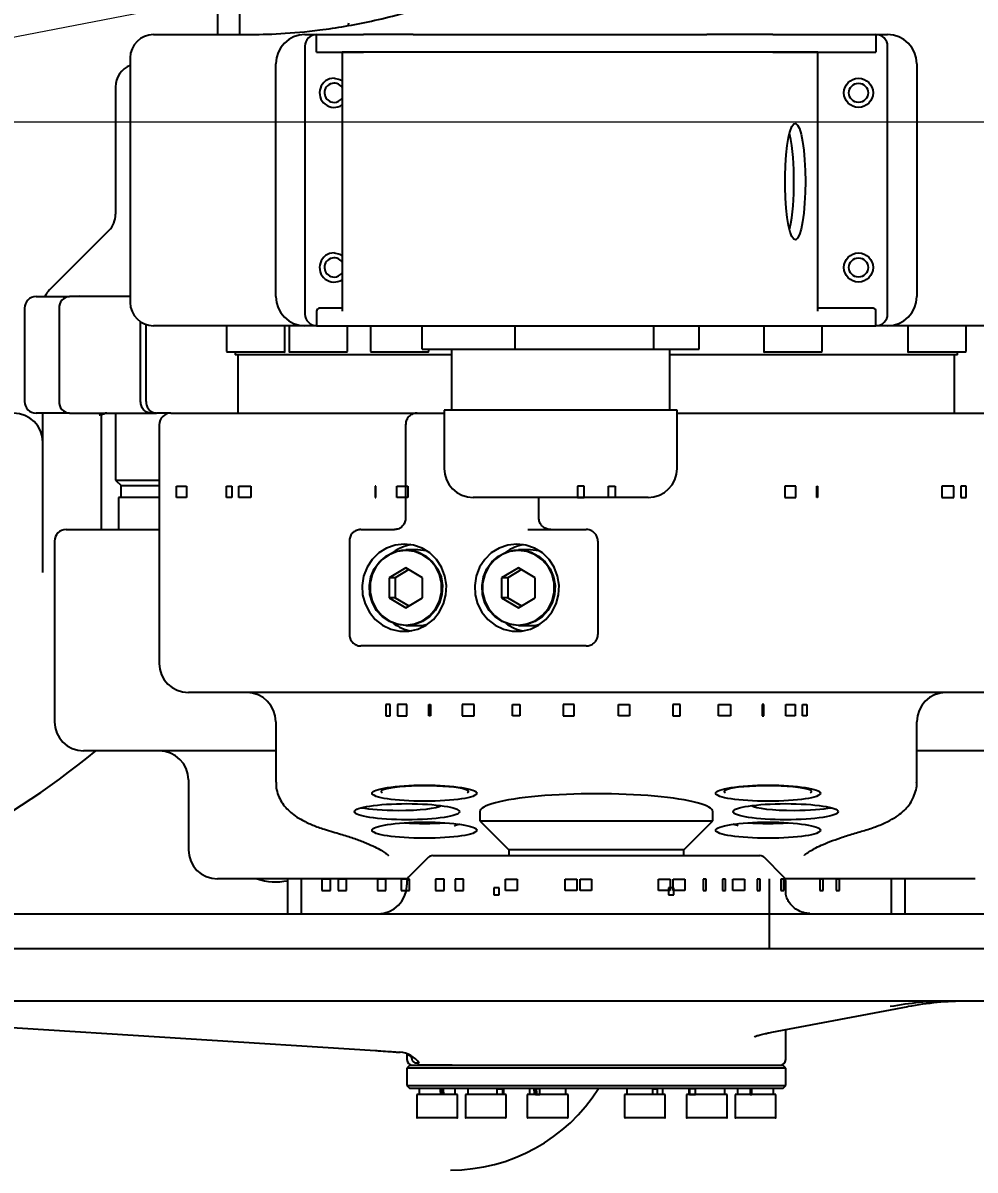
# Model space of a CAD drawing. Header units: millimetres. Extents: x 0 to 420, y 0 to 297.
# Drawn here: x 97.93 to 114.28, y 50.56 to 70.26 of the extents above; entities that cross this region are included whole.
import ezdxf

# ---------------------------------------------------------------- set-up
doc = ezdxf.new("R2010")
doc.units = ezdxf.units.MM
doc.linetypes.add('PHANTOM', pattern=[12.7, 6.35, -1.27, 1.27, -1.27, 1.27, -1.27])
doc.layers.get('0').update_dxf_attribs({"lineweight": 18})
doc.layers.add('双点划线层', color=7, linetype='PHANTOM', lineweight=18)
doc.layers.add('标注层', color=7, linetype='Continuous', lineweight=15)
doc.styles.add('SLDTEXTSTYLE6', font='', dxfattribs={"width": 0.7})
doc.styles.get('SLDTEXTSTYLE6').set_extended_font_data('宋体')
doc.dimstyles.new('SLDDIMSTYLE0', dxfattribs={"dimtxt": 3, "dimasz": 3, "dimexe": 0, "dimexo": 0.0625, "dimgap": 0.75, "dimtad": 1, "dimdec": 4, "dimlfac": 10, "dimzin": 12, "dimdsep": 46, "dimtxsty": 'SLDTEXTSTYLE6', "dimcen": 0.09, "dimdle": 6, "dimazin": 3, "dimtfac": 1, "dimtdec": 3, "dimtofl": 0, "dimtmove": 0, "dimatfit": 3, "dimfxl": 1, "dimfrac": 2, "dimtolj": 1, "dimarcsym": 0})
doc.dimstyles.new('SLDDIMSTYLE8', dxfattribs={"dimtxt": 3, "dimasz": 3, "dimexe": 0, "dimexo": 0.0625, "dimgap": 0.75, "dimtad": 1, "dimdec": 1, "dimlfac": 10, "dimrnd": 1e-09, "dimzin": 12, "dimdsep": 46, "dimtxsty": 'SLDTEXTSTYLE6', "dimcen": 0, "dimdle": 6, "dimadec": 0, "dimazin": 3, "dimtfac": 1, "dimtdec": 3, "dimtofl": 0, "dimtmove": 0, "dimatfit": 3, "dimfxl": 1, "dimfrac": 2, "dimtolj": 1, "dimarcsym": 0})

# ---------------------------------------------------------------- blocks, each defined once
blk = doc.blocks.new('*X27')
at = {"layer": '标注层', "transparency": 16777216}
blk.add_hatch(color=256, dxfattribs=at).paths.add_polyline_path([(233.011, 96.215), (229.978, 96.097), (230.154, 95.191)], flags=0)
blk.add_line((233.011, 96.215), (90.275, 68.561), dxfattribs=at)
at = {"layer": '标注层', "transparency": 16777216, "insert": (154.888, 85.018), "char_height": 3, "width": 21.26774, "attachment_point": 1, "rotation": 10.9646, "style": 'SLDTEXTSTYLE6'}
blk.add_mtext('R1453.9', dxfattribs=at)
blk = doc.blocks.new('*X28')
at = {"layer": '标注层', "transparency": 16777216}
for points in [[(64.149, 90.483), (66.517, 92.383), (65.836, 93.007)], [(124.38, 68.561), (124.71, 71.578), (123.788, 71.538)]]:
    blk.add_hatch(color=256, dxfattribs=at).paths.add_polyline_path(points, flags=0)
blk.add_arc((90.275, 68.561), 34.105, 0, 140, dxfattribs=at)
at = {"layer": '标注层', "transparency": 16777216, "insert": (99.161, 105.736), "char_height": 3, "width": 12.0331, "attachment_point": 1, "rotation": 340, "style": 'SLDTEXTSTYLE6'}
blk.add_mtext('140%%D', dxfattribs=at)
blk = doc.blocks.new('*X29')
at = {"layer": '标注层', "transparency": 16777216}
for points in [[(124.38, 68.561), (123.788, 65.584), (124.71, 65.544)], [(64.149, 46.639), (65.836, 44.115), (66.517, 44.739)]]:
    blk.add_hatch(color=256, dxfattribs=at).paths.add_polyline_path(points, flags=0)
blk.add_arc((90.275, 68.561), 34.105, 220, 360, dxfattribs=at)
at = {"layer": '标注层', "transparency": 16777216, "insert": (96.516, 38.654), "char_height": 3, "width": 12.0331, "attachment_point": 1, "rotation": 20, "style": 'SLDTEXTSTYLE6'}
blk.add_mtext('140%%D', dxfattribs=at)
blk = doc.blocks.new('*X30')
at = {"layer": '标注层', "transparency": 16777216}
blk.add_hatch(color=0, dxfattribs=at).paths.add_polyline_path([(127.834, 97.02), (128.429, 96.217), (125.721, 94.832)], flags=0)
at = {"layer": '标注层', "color": 0, "lineweight": -2, "transparency": 16777216}
blk.add_line((145.51, 109.499), (128.132, 96.619), dxfattribs=at)
at = {"layer": '标注层', "color": 0, "transparency": 16777216, "insert": (139.631, 107.942), "char_height": 3, "width": 17.5776, "attachment_point": 5, "rotation": 36.5442, "style": 'SLDTEXTSTYLE6'}
blk.add_mtext('R441.2', dxfattribs=at)

msp = doc.modelspace()

# ---------------------------------------------------------------- linework, layer by layer
at = {"color": 161, "linetype": 'Continuous', "lineweight": 25, "true_color": 0x67adff}
for p, q in [((101.27515778, 76.11092328), (101.27515778, 70.06092359)), ((101.64863378, 76.11092328), (101.64863378, 70.06092359)), ((100.17515779, 70.06092359), (101.77515805, 70.06092359)), ((102.77515784, 70.06092359), (102.97515825, 70.06092359)), ((102.97515825, 69.76092364), (102.97515825, 70.06092359)), ((102.97515825, 70.06092359), (103.78119335, 70.06092359)), ((104.63158921, 70.06092359), (103.78119335, 70.06092359)), ((104.63158921, 70.06092359), (109.67377261, 70.06092359)), ((110.80437735, 70.06092359), (109.67377261, 70.06092359)), ((110.80437735, 70.06092359), (112.57515833, 70.06092359)), ((112.57515833, 70.06092359), (112.57515833, 69.76092364)), ((112.57515833, 70.06092359), (112.77515725, 70.06092359)), ((102.77515784, 69.86092365), (102.77515784, 65.26092365)), ((102.97515825, 69.76092364), (103.78119335, 69.76092364)), ((103.41238216, 69.76092364), (103.41238216, 65.31092375)), ((103.78119335, 69.76092364), (103.41238216, 69.76092364)), ((104.63158921, 69.76092364), (103.78119335, 69.76092364)), ((109.67377261, 69.76092364), (104.63158921, 69.76092364)), ((110.80437735, 69.76092364), (109.67377261, 69.76092364)), ((111.57515779, 69.76092364), (110.80437735, 69.76092364)), ((110.80437735, 69.76092364), (112.57515833, 69.76092364)), ((111.57515779, 65.31092375), (111.57515779, 69.76092364)), ((112.77515725, 65.26092365), (112.77515725, 69.86092365)), ((99.77515772, 69.66092362), (99.77515772, 65.46092368)), ((102.27515757, 65.56092369), (102.27515757, 69.5609236)), ((113.27515826, 69.5609236), (113.27515826, 65.56092369)), ((99.52515796, 69.16092363), (99.52515796, 66.97660907)), ((98.39231506, 65.67808091), (99.40800056, 66.69376641)), ((98.16084788, 65.56092369), (98.73226866, 65.56092369)), ((99.77515772, 65.56092369), (98.73226866, 65.56092369)), ((97.96084822, 65.36092348), (97.96084822, 63.76092359)), ((98.55567947, 65.36092348), (98.55567947, 63.76092359)), ((102.97515825, 65.31092375), (102.97515825, 65.06092361)), ((103.41238216, 65.36092348), (103.02534834, 65.36092348)), ((112.52438709, 65.36092348), (111.57515779, 65.36092348)), ((112.57515833, 65.06092361), (112.57515833, 65.31092375)), ((99.95302841, 63.76092359), (99.95302841, 65.12826978)), ((100.04692287, 63.76092359), (100.04692287, 65.08203595)), ((102.77515784, 65.06092361), (100.17515779, 65.06092361)), ((101.42948613, 65.06092361), (101.42948613, 64.61892351)), ((102.42948667, 64.61892351), (102.42948667, 65.06092361)), ((102.5021872, 65.06092361), (102.5021872, 64.61892351)), ((102.97515825, 65.06092361), (102.77515784, 65.06092361)), ((102.97515825, 65.06092361), (103.78119335, 65.06092361)), ((103.50218699, 64.61892351), (103.50218699, 65.06092361)), ((103.78119335, 65.06092361), (104.63158921, 65.06092361)), ((103.90015826, 65.06092361), (103.90015826, 64.61892351)), ((104.63158921, 65.06092361), (109.67377261, 65.06092361)), ((104.78461966, 64.66092355), (104.78461966, 65.06092361)), ((106.38252333, 64.66092355), (106.38252333, 65.06092361)), ((108.76104072, 64.66092355), (108.76104072, 65.06092361)), ((109.54165444, 64.66092355), (109.54165444, 65.06092361)), ((109.67377261, 65.06092361), (110.80437735, 65.06092361)), ((110.65015778, 65.06092361), (110.65015778, 64.61892351)), ((110.80437735, 65.06092361), (112.57515833, 65.06092361)), ((111.65015832, 64.61892351), (111.65015832, 65.06092361)), ((112.77515725, 65.06092361), (112.57515833, 65.06092361)), ((114.16202173, 65.06092361), (112.77515725, 65.06092361)), ((113.12082991, 65.06092361), (113.12082991, 64.61892351)), ((114.12082896, 64.61892351), (114.12082896, 65.06092361)), ((116.08969406, 65.06092361), (114.16202173, 65.06092361)), ((104.78461966, 64.66092355), (106.38252333, 64.66092355)), ((104.90015731, 64.61892351), (104.90015731, 64.66092355)), ((105.28813586, 64.66092355), (105.28813586, 63.61092365)), ((106.38252333, 64.66092355), (108.76104072, 64.66092355)), ((108.76104072, 64.66092355), (109.54165444, 64.66092355)), ((109.03813675, 63.61092365), (109.03813675, 64.66092355)), ((102.4194865, 64.60892371), (101.4394863, 64.60892371)), ((101.57515765, 64.60892371), (101.57515765, 64.56092372)), ((105.28813586, 64.56092372), (101.57515765, 64.56092372)), ((101.62515775, 64.56092372), (101.62515775, 63.56092355)), ((103.49218682, 64.60892371), (102.51218737, 64.60892371)), ((104.89015714, 64.60892371), (103.91015843, 64.60892371)), ((113.97515819, 64.56092372), (109.03813675, 64.56092372)), ((111.15015731, 64.60892371), (110.66015795, 64.60892371)), ((111.64015815, 64.60892371), (111.15015731, 64.60892371)), ((113.62082944, 64.60892371), (113.13082859, 64.60892371)), ((114.11082879, 64.60892371), (113.62082944, 64.60892371)), ((113.92515734, 63.56092355), (113.92515734, 64.56092372)), ((113.97515819, 64.56092372), (113.97515819, 64.60892371)), ((98.73226866, 63.56092355), (98.16084788, 63.56092355)), ((98.27515766, 60.8254224), (98.27515766, 63.56092355)), ((98.73226866, 63.56092355), (100.13120085, 63.56092355)), ((99.2751582, 63.55514376), (99.2751582, 61.5609236)), ((99.52515796, 63.56092355), (99.52515796, 62.41092346)), ((100.13120085, 63.56092355), (100.22509531, 63.56092355)), ((100.47515765, 63.56092355), (100.22509531, 63.56092355)), ((100.47515765, 63.56092355), (104.6915187, 63.56092355)), ((100.47515765, 63.56092355), (104.69892755, 63.56092355)), ((104.69892755, 63.56092355), (105.16313598, 63.56092355)), ((105.16313598, 63.61092365), (105.16313598, 62.61092349)), ((109.16313663, 63.61092365), (105.16313598, 63.61092365)), ((109.16313663, 62.61092349), (109.16313663, 63.61092365)), ((109.16313663, 63.56092355), (115.07515744, 63.56092355)), ((100.27515799, 63.36092352), (100.27515799, 59.26092341)), ((100.27515799, 63.36092352), (100.27515799, 59.26092341)), ((104.50233505, 63.36092352), (104.50233505, 61.76092326)), ((99.52515796, 62.41092346), (99.62515816, 62.31092363)), ((99.52515796, 62.41092346), (100.27515799, 62.41092346)), ((99.61484954, 62.31092363), (99.61484954, 62.1114239)), ((99.62598443, 62.31092363), (99.61484954, 62.31092363)), ((100.27515799, 62.31092363), (99.62598443, 62.31092363)), ((100.56917753, 62.11142363), (100.56917753, 62.30692363)), ((100.56917753, 62.30692363), (100.73994282, 62.30692363)), ((100.73994282, 62.30692363), (100.73994282, 62.11142363)), ((101.43016184, 62.11142363), (101.43016184, 62.30692363)), ((101.43016184, 62.30692363), (101.52043986, 62.30692363)), ((101.52043986, 62.30692363), (101.52043986, 62.11142363)), ((101.63902983, 62.11142363), (101.63902983, 62.30692363)), ((101.63902983, 62.30692363), (101.84452597, 62.30692363)), ((101.84452597, 62.30692363), (101.84452597, 62.11142363)), ((103.9912827, 62.30692363), (103.97688353, 62.30692363)), ((103.97688353, 62.30692363), (103.97688353, 62.11142363)), ((103.9912827, 62.11142363), (103.9912827, 62.30692363)), ((104.35305267, 62.11142363), (104.35305267, 62.30692363)), ((104.35305267, 62.30692363), (104.53821714, 62.30692363)), ((104.53821714, 62.30692363), (104.53821714, 62.11142363)), ((107.56628985, 62.30692363), (107.45107173, 62.30692363)), ((107.45107173, 62.30692363), (107.45107173, 62.11142363)), ((107.56628985, 62.11142363), (107.56628985, 62.30692363)), ((107.98402583, 62.11142363), (107.98402583, 62.30692363)), ((107.98402583, 62.30692363), (108.09924396, 62.30692363)), ((108.09924396, 62.30692363), (108.09924396, 62.11142363)), ((111.19726301, 62.30692363), (111.01209854, 62.30692363)), ((111.01209854, 62.30692363), (111.01209854, 62.11142363)), ((111.19726301, 62.11142363), (111.19726301, 62.30692363)), ((111.55903298, 62.11142363), (111.55903298, 62.30692363)), ((111.55903298, 62.30692363), (111.57343216, 62.30692363)), ((111.57343216, 62.30692363), (111.57343216, 62.11142363)), ((113.91128585, 62.30692363), (113.70578971, 62.30692363)), ((113.70578971, 62.30692363), (113.70578971, 62.11142363)), ((113.91128585, 62.11142363), (113.91128585, 62.30692363)), ((114.12015385, 62.30692363), (114.02987583, 62.30692363)), ((114.02987583, 62.30692363), (114.02987583, 62.11142363)), ((114.12015385, 62.11142363), (114.12015385, 62.30692363)), ((99.57515806, 62.1114239), (99.57515806, 61.5609236)), ((100.27515799, 62.1114239), (99.57515806, 62.1114239)), ((100.73994282, 62.11142363), (100.56917753, 62.11142363)), ((101.52043986, 62.11142363), (101.43016184, 62.11142363)), ((101.84452597, 62.11142363), (101.63902983, 62.11142363)), ((103.97688353, 62.11142363), (103.9912827, 62.11142363)), ((104.53821714, 62.11142363), (104.35305267, 62.11142363)), ((108.66313711, 62.11092397), (105.66313699, 62.11092397)), ((106.79130689, 61.76092326), (106.79130689, 62.11092397)), ((107.45107173, 62.11142363), (107.56628985, 62.11142363)), ((108.09924396, 62.11142363), (107.98402583, 62.11142363)), ((111.01209854, 62.11142363), (111.19726301, 62.11142363)), ((111.57343216, 62.11142363), (111.55903298, 62.11142363)), ((113.70578971, 62.11142363), (113.91128585, 62.11142363)), ((114.02987583, 62.11142363), (114.12015385, 62.11142363)), ((106.78790048, 61.76092326), (106.79130689, 61.76092326)), ((98.67515773, 61.5609236), (99.57474232, 61.5609236)), ((99.57474232, 61.5609236), (100.27515799, 61.5609236)), ((103.7330015, 61.5609236), (104.31255684, 61.5609236)), ((106.59793005, 61.56383603), (106.63077966, 61.5609236)), ((106.63077966, 61.5609236), (107.21033499, 61.5609236)), ((107.21033499, 61.5609236), (107.60276452, 61.5609236)), ((98.47515807, 61.36092394), (98.47515807, 58.26092362)), ((103.53640899, 61.36092394), (103.53640899, 59.76092367)), ((107.80585394, 61.36092394), (107.80244604, 61.36092394)), ((107.80585394, 59.76092367), (107.80585394, 61.36092394)), ((98.47515807, 61.16092353), (98.47515807, 58.26092362)), ((104.71279756, 61.21092363), (104.50833127, 61.21092363)), ((106.64464966, 61.21092363), (106.44018188, 61.21092363)), ((104.50574294, 60.90392395), (104.2188181, 60.73242351)), ((104.79266778, 60.73242351), (104.50574294, 60.90392395)), ((106.43759355, 60.90392395), (106.15066871, 60.73242351)), ((106.72451988, 60.73242351), (106.43759355, 60.90392395)), ((104.2188181, 60.73242351), (104.2188181, 60.38942336)), ((104.32234541, 60.73242351), (104.2188181, 60.73242351)), ((104.55750659, 60.87298318), (104.32234541, 60.73242351)), ((104.32234541, 60.73242351), (104.32234541, 60.38942336)), ((104.79266778, 60.38942336), (104.79266778, 60.73242351)), ((106.15066871, 60.73242351), (106.15066871, 60.38942336)), ((106.25419602, 60.73242351), (106.15066871, 60.73242351)), ((106.4893587, 60.87298318), (106.25419602, 60.73242351)), ((106.25419602, 60.73242351), (106.25419602, 60.38942336)), ((106.72451988, 60.38942336), (106.72451988, 60.73242351)), ((104.2188181, 60.38942336), (104.50574294, 60.21792366)), ((104.32234541, 60.38942336), (104.2188181, 60.38942336)), ((104.32234541, 60.38942336), (104.55750659, 60.24886369)), ((104.50574294, 60.21792366), (104.79266778, 60.38942336)), ((106.15066871, 60.38942336), (106.43759355, 60.21792366)), ((106.25419602, 60.38942336), (106.15066871, 60.38942336)), ((106.25419602, 60.38942336), (106.4893587, 60.24886369)), ((106.43759355, 60.21792366), (106.72451988, 60.38942336)), ((104.50833127, 59.91092398), (104.71279756, 59.91092398)), ((106.44018188, 59.91092398), (106.64464966, 59.91092398)), ((107.80585394, 59.76092367), (107.80244604, 59.76092367)), ((107.21033499, 59.56092327), (103.7330015, 59.56092327)), ((107.60276452, 59.56092327), (107.21033499, 59.56092327)), ((114.77515832, 58.76092388), (100.77515751, 58.76092388)), ((104.23927342, 58.55692363), (104.16051595, 58.55692363)), ((104.16051595, 58.55692363), (104.16051595, 58.36142363)), ((104.23927342, 58.36142363), (104.23927342, 58.55692363)), ((104.523578, 58.55692363), (104.36019685, 58.55692363)), ((104.36019685, 58.55692363), (104.36019685, 58.36142363)), ((104.523578, 58.36142363), (104.523578, 58.55692363)), ((104.90240621, 58.36142363), (104.90240621, 58.55692363)), ((104.90240621, 58.55692363), (104.92937542, 58.55692363)), ((104.92937542, 58.55692363), (104.92937542, 58.36142363)), ((105.67914078, 58.55692363), (105.4749138, 58.55692363)), ((105.4749138, 58.55692363), (105.4749138, 58.36142363)), ((105.67914078, 58.36142363), (105.67914078, 58.55692363)), ((106.33529048, 58.36142363), (106.33529048, 58.55692363)), ((106.33529048, 58.55692363), (106.46076, 58.55692363)), ((106.46076, 58.55692363), (106.46076, 58.36142363)), ((107.39632964, 58.55692363), (107.20597927, 58.55692363)), ((107.20597927, 58.55692363), (107.20597927, 58.36142363)), ((107.39632964, 58.36142363), (107.39632964, 58.55692363)), ((108.15398605, 58.36142363), (108.15398605, 58.55692363)), ((108.15398605, 58.55692363), (108.34433641, 58.55692363)), ((108.34433641, 58.55692363), (108.34433641, 58.36142363)), ((109.21502521, 58.55692363), (109.08955569, 58.55692363)), ((109.08955569, 58.55692363), (109.08955569, 58.36142363)), ((109.21502521, 58.36142363), (109.21502521, 58.55692363)), ((109.8711749, 58.36142363), (109.8711749, 58.55692363)), ((109.8711749, 58.55692363), (110.07540189, 58.55692363)), ((110.07540189, 58.55692363), (110.07540189, 58.36142363)), ((110.64790948, 58.55692363), (110.62094026, 58.55692363)), ((110.62094026, 58.55692363), (110.62094026, 58.36142363)), ((110.64790948, 58.36142363), (110.64790948, 58.55692363)), ((111.02673768, 58.36142363), (111.02673768, 58.55692363)), ((111.02673768, 58.55692363), (111.19011883, 58.55692363)), ((111.19011883, 58.55692363), (111.19011883, 58.36142363)), ((111.31104227, 58.36142363), (111.31104227, 58.55692363)), ((111.31104227, 58.55692363), (111.38979973, 58.55692363)), ((111.38979973, 58.55692363), (111.38979973, 58.36142363)), ((104.16051595, 58.36142363), (104.23927342, 58.36142363)), ((104.36019685, 58.36142363), (104.523578, 58.36142363)), ((104.92937542, 58.36142363), (104.90240621, 58.36142363)), ((105.4749138, 58.36142363), (105.67914078, 58.36142363)), ((106.46076, 58.36142363), (106.33529048, 58.36142363)), ((107.20597927, 58.36142363), (107.39632964, 58.36142363)), ((108.34433641, 58.36142363), (108.15398605, 58.36142363)), ((109.08955569, 58.36142363), (109.21502521, 58.36142363)), ((110.07540189, 58.36142363), (109.8711749, 58.36142363)), ((110.62094026, 58.36142363), (110.64790948, 58.36142363)), ((111.19011883, 58.36142363), (111.02673768, 58.36142363)), ((111.38979973, 58.36142363), (111.31104227, 58.36142363)), ((102.27515757, 58.26092362), (102.27515757, 57.22065269)), ((102.27515757, 58.26092362), (102.27515757, 57.34114944)), ((113.27515826, 57.22065269), (113.27515826, 58.26092362)), ((113.27515826, 57.34114944), (113.27515826, 58.26092362)), ((99.84508589, 57.76092335), (98.97515759, 57.76092335)), ((100.87447375, 57.76092335), (99.84508589, 57.76092335)), ((102.27515757, 57.76092335), (100.87447375, 57.76092335)), ((114.67584208, 57.76092335), (113.27515826, 57.76092335)), ((100.77515751, 57.26092382), (100.77515751, 56.06092363)), ((100.77515751, 57.26092382), (100.77515751, 56.06092363)), ((105.77515796, 56.71476944), (105.77515796, 56.5609239)), ((105.77515796, 56.5609239), (106.27515748, 56.06092363)), ((105.77515796, 56.5609239), (105.81541792, 56.5609239)), ((105.81541792, 56.5609239), (109.77515713, 56.5609239)), ((109.2751576, 56.06092363), (109.77515713, 56.5609239)), ((109.77515713, 56.5609239), (109.77515713, 56.71476944)), ((104.96657923, 55.96092342), (110.58373586, 55.96092342)), ((106.27515748, 56.06092363), (106.27515748, 55.96092342)), ((106.3053532, 56.06092363), (106.27515748, 56.06092363)), ((109.2751576, 56.06092363), (106.3053532, 56.06092363)), ((109.2751576, 55.96092342), (109.2751576, 56.06092363)), ((104.89586875, 55.9316337), (104.55444739, 55.59021234)), ((110.99586919, 55.59021234), (110.65444783, 55.9316337)), ((101.8711327, 55.5609241), (101.27515778, 55.5609241)), ((102.82526747, 55.5609241), (101.8711327, 55.5609241)), ((102.47515798, 55.5609241), (102.47515798, 54.96092289)), ((102.71131307, 55.5609241), (102.71131307, 54.96092289)), ((104.53414008, 55.5609241), (102.82526747, 55.5609241)), ((103.21042082, 55.55692363), (103.06475683, 55.55692363)), ((103.06475683, 55.55692363), (103.06475683, 55.36142363)), ((103.21042082, 55.36142363), (103.21042082, 55.55692363)), ((103.49013199, 55.55692363), (103.34446799, 55.55692363)), ((103.34446799, 55.55692363), (103.34446799, 55.36142363)), ((103.49013199, 55.36142363), (103.49013199, 55.55692363)), ((104.16280019, 55.55692363), (104.01713619, 55.55692363)), ((104.01713619, 55.55692363), (104.01713619, 55.36142363)), ((104.16280019, 55.36142363), (104.16280019, 55.55692363)), ((104.57008502, 55.55692363), (104.42442102, 55.55692363)), ((104.42442102, 55.55692363), (104.42442102, 55.36142363)), ((104.57008502, 55.36142363), (104.57008502, 55.55692363)), ((105.16257997, 55.55692363), (105.01691598, 55.55692363)), ((105.01691598, 55.55692363), (105.01691598, 55.36142363)), ((105.16257997, 55.36142363), (105.16257997, 55.55692363)), ((105.497136, 55.55692363), (105.35147201, 55.55692363)), ((105.35147201, 55.55692363), (105.35147201, 55.36142363)), ((105.497136, 55.36142363), (105.497136, 55.55692363)), ((106.21628867, 55.36142363), (106.21628867, 55.55692363)), ((106.21628867, 55.55692363), (106.41526939, 55.55692363)), ((106.41526939, 55.55692363), (106.41526939, 55.36142363)), ((107.24139684, 55.36142363), (107.24139684, 55.55692363)), ((107.24139684, 55.55692363), (107.44037756, 55.55692363)), ((107.44037756, 55.55692363), (107.44037756, 55.36142363)), ((107.49577962, 55.36142363), (107.49577962, 55.55692363)), ((107.49577962, 55.55692363), (107.69476034, 55.55692363)), ((107.69476034, 55.55692363), (107.69476034, 55.36142363)), ((108.84111602, 55.36142363), (108.84111602, 55.55692363)), ((108.84111602, 55.55692363), (109.04009674, 55.55692363)), ((109.04009674, 55.55692363), (109.04009674, 55.36142363)), ((109.0954988, 55.36142363), (109.0954988, 55.55692363)), ((109.0954988, 55.55692363), (109.29447952, 55.55692363)), ((109.29447952, 55.55692363), (109.29447952, 55.36142363)), ((109.6598897, 55.55692363), (109.60657298, 55.55692363)), ((109.60657298, 55.55692363), (109.60657298, 55.36142363)), ((109.6598897, 55.36142363), (109.6598897, 55.55692363)), ((109.99444574, 55.55692363), (109.94112901, 55.55692363)), ((109.94112901, 55.55692363), (109.94112901, 55.36142363)), ((109.99444574, 55.36142363), (109.99444574, 55.55692363)), ((110.12060697, 55.36142363), (110.12060697, 55.55692363)), ((110.12060697, 55.55692363), (110.31958769, 55.55692363)), ((110.31958769, 55.55692363), (110.31958769, 55.36142363)), ((110.58694069, 55.55692363), (110.53362396, 55.55692363)), ((110.53362396, 55.55692363), (110.53362396, 55.36142363)), ((110.58694069, 55.36142363), (110.58694069, 55.55692363)), ((110.73900298, 55.5609241), (110.73900298, 54.36092316)), ((110.99422552, 55.55692363), (110.9409088, 55.55692363)), ((110.9409088, 55.55692363), (110.9409088, 55.36142363)), ((110.99422552, 55.36142363), (110.99422552, 55.55692363)), ((112.72504762, 55.5609241), (111.0161765, 55.5609241)), ((111.66689372, 55.55692363), (111.613577, 55.55692363)), ((111.613577, 55.55692363), (111.613577, 55.36142363)), ((111.66689372, 55.36142363), (111.66689372, 55.55692363)), ((111.94660488, 55.55692363), (111.89328816, 55.55692363)), ((111.89328816, 55.55692363), (111.89328816, 55.36142363)), ((111.94660488, 55.36142363), (111.94660488, 55.55692363)), ((113.67918238, 55.5609241), (112.72504762, 55.5609241)), ((112.83900276, 54.96092289), (112.83900276, 55.5609241)), ((113.07515785, 54.96092289), (113.07515785, 55.5609241)), ((114.27515731, 55.5609241), (113.67918238, 55.5609241)), ((103.06475683, 55.36142363), (103.21042082, 55.36142363)), ((103.34446799, 55.36142363), (103.49013199, 55.36142363)), ((104.01713619, 55.36142363), (104.16280019, 55.36142363)), ((104.42442102, 55.36142363), (104.57008502, 55.36142363)), ((104.52515766, 55.51950186), (104.52515766, 55.4609239)), ((105.01691598, 55.36142363), (105.16257997, 55.36142363)), ((105.35147201, 55.36142363), (105.497136, 55.36142363)), ((106.1053229, 55.40692363), (106.01622745, 55.40692363)), ((106.01622745, 55.40692363), (106.01622745, 55.28742363)), ((106.1053229, 55.40692363), (106.01622745, 55.40692363)), ((106.01622745, 55.40692363), (106.01622745, 55.28742363)), ((106.1053229, 55.28742363), (106.1053229, 55.40692363)), ((106.1053229, 55.28742363), (106.1053229, 55.40692363)), ((106.41526939, 55.36142363), (106.21628867, 55.36142363)), ((107.44037756, 55.36142363), (107.24139684, 55.36142363)), ((107.69476034, 55.36142363), (107.49577962, 55.36142363)), ((109.04009674, 55.36142363), (108.84111602, 55.36142363)), ((109.1053229, 55.40692363), (109.01622745, 55.40692363)), ((109.01622745, 55.40692363), (109.01622745, 55.28742363)), ((109.1053229, 55.40692363), (109.01622745, 55.40692363)), ((109.01622745, 55.40692363), (109.01622745, 55.28742363)), ((109.29447952, 55.36142363), (109.0954988, 55.36142363)), ((109.1053229, 55.28742363), (109.1053229, 55.40692363)), ((109.1053229, 55.28742363), (109.1053229, 55.40692363)), ((109.60657298, 55.36142363), (109.6598897, 55.36142363)), ((109.94112901, 55.36142363), (109.99444574, 55.36142363)), ((110.31958769, 55.36142363), (110.12060697, 55.36142363)), ((110.53362396, 55.36142363), (110.58694069, 55.36142363)), ((110.9409088, 55.36142363), (110.99422552, 55.36142363)), ((111.02515743, 55.33253252), (111.02515743, 55.51950186)), ((111.613577, 55.36142363), (111.66689372, 55.36142363)), ((111.89328816, 55.36142363), (111.94660488, 55.36142363)), ((106.01622745, 55.28742363), (106.1053229, 55.28742363)), ((106.01622745, 55.28742363), (106.1053229, 55.28742363)), ((109.01622745, 55.28742363), (109.1053229, 55.28742363)), ((109.01622745, 55.28742363), (109.1053229, 55.28742363)), ((90.32047553, 54.96092289), (115.88478819, 54.96092289)), ((117.59337321, 54.36092316), (90.76205291, 54.36092316)), ((117.52995387, 53.46092432), (91.16841922, 53.46092432)), ((110.78784004, 52.92801409), (113.12749073, 53.36733609)), ((113.12329308, 53.36694717), (113.12749073, 53.36733609)), ((95.63551791, 53.14372181), (103.98599491, 52.61306464)), ((110.78364238, 52.92762517), (110.78784004, 52.92801409)), ((111.02515743, 52.46092378), (111.02515743, 52.97257601)), ((104.52515766, 52.55795567), (104.52515766, 52.46092378)), ((104.57515851, 52.36092358), (104.52515766, 52.31092422)), ((104.52515766, 52.31092422), (104.52515766, 52.01092362)), ((108.7434499, 52.31092422), (104.52515766, 52.31092422)), ((104.57515851, 52.36092358), (108.72855321, 52.36092358)), ((105.0350143, 52.36092358), (104.80921403, 52.36092358)), ((108.72855321, 52.36092358), (110.97515807, 52.36092358)), ((111.02515743, 52.31092422), (108.7434499, 52.31092422)), ((111.02515743, 52.31092422), (110.97515807, 52.36092358)), ((111.02515743, 52.01092362), (111.02515743, 52.31092422)), ((104.52515766, 52.01092362), (104.57515851, 51.96092426)), ((104.52515766, 52.01092362), (111.02515743, 52.01092362)), ((110.97515807, 51.96092426), (111.02515743, 52.01092362)), ((110.97515807, 51.96092426), (104.57515851, 51.96092426)), ((104.69329939, 51.85642391), (104.69329939, 51.46642326)), ((105.34640834, 51.85642391), (104.69329939, 51.85642391)), ((104.73311529, 51.96092426), (104.73311529, 51.85642391)), ((105.10579223, 51.85642363), (105.10579223, 51.95692363)), ((105.10579223, 51.95692363), (105.13322705, 51.95692363)), ((105.13322705, 51.85642363), (105.10579223, 51.85642363)), ((105.13322705, 51.95692363), (105.13322705, 51.85642363)), ((105.39329931, 51.85642391), (105.34640834, 51.85642391)), ((105.3534849, 51.85642391), (105.3534849, 51.96092426)), ((105.39329931, 51.46642326), (105.39329931, 51.85642391)), ((105.52752152, 51.85642391), (105.52752152, 51.46642326)), ((106.22752145, 51.85642391), (105.52752152, 51.85642391)), ((105.56733594, 51.96092426), (105.56733594, 51.85642391)), ((106.07537386, 51.85642363), (106.07537386, 51.95692363)), ((106.07537386, 51.95692363), (106.177762, 51.95692363)), ((106.177762, 51.85642363), (106.07537386, 51.85642363)), ((106.177762, 51.95692363), (106.177762, 51.85642363)), ((106.18770555, 51.85642391), (106.18770555, 51.96092426)), ((106.22752145, 51.46642326), (106.22752145, 51.85642391)), ((106.59093693, 51.85642391), (106.59093693, 51.46642326)), ((106.9409369, 51.85642391), (106.59093693, 51.85642391)), ((106.63075134, 51.96092426), (106.63075134, 51.85642391)), ((106.80557621, 51.95692363), (106.73062289, 51.95692363)), ((106.73062289, 51.95692363), (106.73062289, 51.85642363)), ((106.73062289, 51.85642363), (106.80557621, 51.85642363)), ((106.80557621, 51.85642363), (106.80557621, 51.95692363)), ((107.29093686, 51.85642391), (106.9409369, 51.85642391)), ((107.25112096, 51.85642391), (107.25112096, 51.96092426)), ((107.29093686, 51.46642326), (107.29093686, 51.85642391)), ((108.25937823, 51.85642391), (108.25937823, 51.46642326)), ((108.95937965, 51.85642391), (108.25937823, 51.85642391)), ((108.29919413, 51.96092426), (108.29919413, 51.85642391)), ((108.74473947, 51.85642363), (108.74473947, 51.95692363)), ((108.74473947, 51.95692363), (108.81969279, 51.95692363)), ((108.81969279, 51.85642363), (108.74473947, 51.85642363)), ((108.81969279, 51.95692363), (108.81969279, 51.85642363)), ((108.91956374, 51.85642391), (108.91956374, 51.96092426)), ((108.95937965, 51.46642326), (108.95937965, 51.85642391)), ((109.32279513, 51.85642391), (109.32279513, 51.46642326)), ((109.3696861, 51.85642391), (109.32279513, 51.85642391)), ((109.36260954, 51.96092426), (109.36260954, 51.85642391)), ((110.02279505, 51.85642391), (109.3696861, 51.85642391)), ((109.47494182, 51.95692363), (109.37255369, 51.95692363)), ((109.37255369, 51.95692363), (109.37255369, 51.85642363)), ((109.37255369, 51.85642363), (109.47494182, 51.85642363)), ((109.47494182, 51.85642363), (109.47494182, 51.95692363)), ((109.98297915, 51.85642391), (109.98297915, 51.96092426)), ((110.02279505, 51.46642326), (110.02279505, 51.85642391)), ((110.15701577, 51.85642391), (110.15701577, 51.46642326)), ((110.8570157, 51.85642391), (110.15701577, 51.85642391)), ((110.19683168, 51.96092426), (110.19683168, 51.85642391)), ((110.44452345, 51.95692363), (110.41708864, 51.95692363)), ((110.41708864, 51.95692363), (110.41708864, 51.85642363)), ((110.41708864, 51.85642363), (110.44452345, 51.85642363)), ((110.44452345, 51.85642363), (110.44452345, 51.95692363)), ((110.81720129, 51.85642391), (110.81720129, 51.96092426)), ((110.8570157, 51.46642326), (110.8570157, 51.85642391)), ((105.38329915, 51.4564231), (104.70329956, 51.4564231)), ((105.58307156, 51.4564231), (105.5375202, 51.4564231)), ((106.21752128, 51.4564231), (105.58307156, 51.4564231)), ((107.28093669, 51.4564231), (106.6009371, 51.4564231)), ((108.60937819, 51.4564231), (108.2693784, 51.4564231)), ((108.94937948, 51.4564231), (108.60937819, 51.4564231)), ((110.01279489, 51.4564231), (109.3327953, 51.4564231)), ((110.80146417, 51.4564231), (110.16701594, 51.4564231)), ((110.84701553, 51.4564231), (110.80146417, 51.4564231))]:
    msp.add_line(p, q, dxfattribs=at)
for points in [[(103.27515737, 69.31092361), (103.37082878, 69.29189352), (103.41238216, 69.26989587)], [(111.36341676, 67.5359236), (111.36027858, 67.34667243), (111.35097728, 67.16426116), (111.33584962, 66.99528284), (111.31544248, 66.84584468), (111.29049346, 66.72134771), (111.26190409, 66.62629171), (111.23070702, 66.56411215), (111.19803027, 66.5370563), (111.16505549, 66.54610223), (111.13297329, 66.59092288), (111.10294447, 66.66989829), (111.07605234, 66.78017414), (111.05327145, 66.91776457), (111.03542284, 67.07769706), (111.02315322, 67.25419107), (111.01690665, 67.4408676), (111.01690665, 67.63097969), (111.02315322, 67.81765617), (111.03542284, 67.99415014), (111.05327145, 68.15408262), (111.07605234, 68.2916732), (111.10294447, 68.40194903), (111.13297329, 68.48092444), (111.16505549, 68.52574507), (111.19803027, 68.53479097), (111.23070702, 68.5077352), (111.26190409, 68.44555562), (111.29049346, 68.35049958), (111.31544248, 68.22600264), (111.33584962, 68.07656446), (111.35097728, 67.90758608), (111.36027858, 67.72517487), (111.36341676, 67.5359236)], [(103.27515737, 66.31092354), (103.37082878, 66.29189345), (103.41238216, 66.2698958)], [(104.47986111, 61.31092384), (104.3241261, 61.29338889), (104.17567477, 61.24160512), (104.04144511, 61.15799322), (103.92771647, 61.04646324), (103.83980558, 60.91222986), (103.78182218, 60.76157018), (103.75647828, 60.60152798), (103.76496002, 60.43958738), (103.80686805, 60.28331964), (103.88024584, 60.14003306), (103.98166016, 60.01642718), (104.10637096, 59.91828068), (104.24854443, 59.85018387), (104.40153465, 59.81532036), (104.55818609, 59.81532036), (104.71117631, 59.85018387), (104.85335127, 59.91828068), (104.97806058, 60.01642718), (105.0794749, 60.14003306), (105.15285269, 60.28331964), (105.1947622, 60.43958738), (105.20324245, 60.60152798), (105.17789856, 60.76157018), (105.11991665, 60.91222986), (105.03200427, 61.04646324), (104.91827563, 61.15799322), (104.78404746, 61.24160512), (104.63559464, 61.29338889), (104.47986111, 61.31092384)], [(106.41171173, 61.31092384), (106.2559782, 61.29338889), (106.10752538, 61.24160512), (105.97329721, 61.15799322), (105.85956857, 61.04646324), (105.77165768, 60.91222986), (105.71367428, 60.76157018), (105.68833039, 60.60152798), (105.69681064, 60.43958738), (105.73872015, 60.28331964), (105.81209794, 60.14003306), (105.91351226, 60.01642718), (106.03822157, 59.91828068), (106.18039653, 59.85018387), (106.33338675, 59.81532036), (106.49003819, 59.81532036), (106.64302841, 59.85018387), (106.78520188, 59.91828068), (106.90991268, 60.01642718), (107.011327, 60.14003306), (107.08470479, 60.28331964), (107.12661282, 60.43958738), (107.13509456, 60.60152798), (107.10975066, 60.76157018), (107.05176726, 60.91222986), (106.96385637, 61.04646324), (106.85012773, 61.15799322), (106.71589807, 61.24160512), (106.56744674, 61.29338889), (106.41171173, 61.31092384)], [(104.50833127, 59.91092398), (104.36353818, 59.92844476), (104.2265518, 59.98006239), (104.10475567, 60.0629948), (104.00471673, 60.17277091), (103.9318277, 60.30347197), (103.89001802, 60.44805198), (103.88154075, 60.59871762), (103.90685484, 60.74734553), (103.96459535, 60.88592335), (104.05164793, 61.00698038), (104.16332022, 61.10399067), (104.29359213, 61.17172389), (104.43544224, 61.20652854), (104.5812203, 61.20652854), (104.72306893, 61.17172389), (104.85334084, 61.10399067), (104.96501312, 61.00698038), (105.0520657, 60.88592335), (105.10980621, 60.74734553), (105.13512031, 60.59871762), (105.12664453, 60.44805198), (105.08483485, 60.30347197), (105.01194582, 60.17277091), (104.91190538, 60.0629948), (104.79011074, 59.98006239), (104.65312288, 59.92844476), (104.50833127, 59.91092398)], [(104.50574294, 59.9209234), (104.65368614, 59.9395208), (104.79303137, 59.9942319), (104.91567985, 60.08187681), (105.01450435, 60.1973623), (105.08376196, 60.33397614), (105.11942789, 60.48378049), (105.11942789, 60.63806712), (105.08376196, 60.78787073), (105.01450435, 60.92448532), (104.91567985, 61.03997081), (104.79303137, 61.12761571), (104.65368614, 61.18232607), (104.50574294, 61.20092346), (104.35779974, 61.18232607), (104.21845451, 61.12761571), (104.09580455, 61.03997081), (103.99698004, 60.92448532), (103.92772243, 60.78787073), (103.89205799, 60.63806712), (103.89205799, 60.48378049), (103.92772243, 60.33397614), (103.99698004, 60.1973623), (104.09580455, 60.08187681), (104.21845451, 59.9942319), (104.35779974, 59.9395208), (104.50574294, 59.9209234)], [(104.87670884, 61.1883819), (104.85759065, 61.19340285), (104.71279756, 61.21092363)], [(106.44018188, 59.91092398), (106.29539028, 59.92844476), (106.15840242, 59.98006239), (106.03660629, 60.0629948), (105.93656734, 60.17277091), (105.86367831, 60.30347197), (105.82186863, 60.44805198), (105.81339285, 60.59871762), (105.83870694, 60.74734553), (105.89644745, 60.88592335), (105.98350004, 61.00698038), (106.09517232, 61.10399067), (106.22544423, 61.17172389), (106.36729285, 61.20652854), (106.51307091, 61.20652854), (106.65492103, 61.17172389), (106.78519294, 61.10399067), (106.89686522, 61.00698038), (106.98391781, 60.88592335), (107.04165832, 60.74734553), (107.06697241, 60.59871762), (107.05849514, 60.44805198), (107.01668546, 60.30347197), (106.94379643, 60.17277091), (106.84375748, 60.0629948), (106.72196135, 59.98006239), (106.58497498, 59.92844476), (106.44018188, 59.91092398)], [(106.43759355, 59.9209234), (106.58553675, 59.9395208), (106.72488198, 59.9942319), (106.84753195, 60.08187681), (106.94635645, 60.1973623), (107.01561407, 60.33397614), (107.05128, 60.48378049), (107.05128, 60.63806712), (107.01561407, 60.78787073), (106.94635645, 60.92448532), (106.84753195, 61.03997081), (106.72488198, 61.12761571), (106.58553675, 61.18232607), (106.43759355, 61.20092346), (106.28965035, 61.18232607), (106.15030513, 61.12761571), (106.02765665, 61.03997081), (105.92883215, 60.92448532), (105.85957453, 60.78787073), (105.8239086, 60.63806712), (105.8239086, 60.48378049), (105.85957453, 60.33397614), (105.92883215, 60.1973623), (106.02765665, 60.08187681), (106.15030513, 59.9942319), (106.28965035, 59.9395208), (106.43759355, 59.9209234)], [(106.80856094, 61.1883819), (106.78944126, 61.19340285), (106.64464966, 61.21092363)], [(104.71279756, 59.91092398), (104.78568659, 59.91531833), (104.87670884, 59.93346497)], [(106.64464966, 59.91092398), (106.71753869, 59.91531833), (106.80856094, 59.93346497)], [(104.60442737, 52.49046533), (104.60968599, 52.46759652), (104.61295978, 52.44425683)]]:
    msp.add_lwpolyline(points, dxfattribs=at)
for centre, radius in [((112.27515784, 69.06092363), 0.25), ((112.27515784, 69.06092363), 0.165), ((112.27515784, 66.06092363), 0.25), ((112.27515784, 66.06092363), 0.165)]:
    msp.add_circle(centre, radius, dxfattribs=at)
for centre, radius, start, end in [((103.32515784, 70.26092363), 0.2, 345.822872885, 360), ((100.17515784, 69.66092363), 0.4, 90, 180), ((102.77515784, 69.56092363), 0.5, 90, 179.999999999), ((102.97515784, 69.86092363), 0.2, 90, 180), ((112.57515784, 69.86092363), 0.2, 0, 90), ((112.77515784, 69.56092363), 0.5, 360, 90), ((99.92515784, 69.16092363), 0.4, 112.024312837, 180), ((103.27515784, 69.06092363), 0.25, 90, 303.291479947), ((103.27515784, 69.06092363), 0.165, 33.729903068, 270), ((103.27515784, 69.06092363), 0.165, 270, 326.270096932), ((107.64325858, 67.62962878), 3.52444203, 358.476483952, 11.952665716), ((107.64326252, 67.44221816), 3.5244381, 348.047326949, 1.523521917), ((99.12515784, 66.97660905), 0.4, 315, 360), ((103.27515784, 66.06092363), 0.25, 90, 303.291479947), ((103.27515784, 66.06092363), 0.165, 33.729903068, 270), ((103.27515784, 66.06092363), 0.165, 270, 326.270096932), ((98.67515784, 65.3952382), 0.4, 135, 155.530199479), ((98.16084825, 65.36092363), 0.2, 90, 180), ((98.74475063, 65.37194343), 0.18939203, 93.778842291, 183.335692168), ((100.17515784, 65.46092363), 0.4, 180, 270), ((102.77515784, 65.56092363), 0.5, 180, 270), ((112.77515784, 65.56092363), 0.5, 270, 360), ((102.97515784, 65.26092363), 0.2, 180, 270), ((112.57515784, 65.26092363), 0.2, 270, 0), ((101.43948637, 64.61892363), 0.01, 180, 270), ((102.41948637, 64.61892363), 0.01, 270, 0), ((102.51218707, 64.61892363), 0.01, 180, 270), ((103.49218707, 64.61892363), 0.01, 270, 0), ((103.91015784, 64.61892363), 0.01, 180, 270), ((104.89015784, 64.61892363), 0.01, 270, 0), ((110.66015784, 64.61892363), 0.01, 180, 270), ((111.64015784, 64.61892363), 0.01, 270, 360), ((113.13082932, 64.61892363), 0.01, 180, 270), ((114.11082932, 64.61892363), 0.01, 270, 360), ((98.16084825, 63.76092363), 0.2, 180, 270), ((98.7447507, 63.74990388), 0.18939209, 176.664382073, 266.221136418), ((97.77515784, 63.06092363), 0.5, 0, 90), ((100.47515784, 63.36092363), 0.2, 90, 180), ((105.66313647, 62.61092363), 0.5, 180, 270), ((108.66313647, 62.61092363), 0.5, 270, 0), ((98.67515784, 61.36092363), 0.2, 90, 180), ((104.71502025, 60.60093788), 0.71021753, 99.620420188, 126.642922169), ((106.64686679, 60.60095091), 0.71020376, 99.620153234, 126.643189124), ((104.71576245, 60.52264314), 0.71205148, 233.392403736, 260.344017325), ((106.64761456, 60.52264314), 0.71205148, 233.392403736, 260.344017325), ((100.77515784, 59.26092363), 0.5, 180, 270), ((101.77515784, 58.26092363), 0.5, 360, 90), ((113.77515784, 58.26092363), 0.5, 90, 180), ((98.97515784, 58.26092363), 0.5, 180, 270), ((90.27515784, 68.56092363), 14, 283.729132675, 309.517652797), ((100.27515784, 57.26092363), 0.5, 0, 90), ((101.27515784, 56.06092363), 0.5, 180, 270), ((104.9665792, 55.86092363), 0.1, 90, 135), ((110.58373649, 55.86092363), 0.1, 45, 90), ((102.27515784, 56.56092363), 1.05, 252.247209837, 280.980575428), ((104.62515784, 55.51950227), 0.1, 135, 180), ((110.92515784, 55.51950227), 0.1, 360, 45), ((104.02515784, 55.46092363), 0.5, 270, 360), ((113.82564303, 48.0152502), 5.44567436, 90.016964824, 100.659824065), ((114.13062063, 48.0152502), 5.44567436, 90.016964824, 100.659824065), ((104.3700388, 52.13088706), 0.45401316, 36.069456167, 85.812997578), ((104.62515784, 52.46092363), 0.1, 180, 270), ((110.92515784, 52.46092363), 0.1, 270, 0), ((105.27515784, 53.56092363), 3, 270, 327.769047365), ((104.70329971, 51.46642363), 0.01, 180, 270), ((105.38329971, 51.46642363), 0.01, 270, 360), ((105.5375208, 51.46642363), 0.01, 180, 270), ((106.2175208, 51.46642363), 0.01, 270, 360), ((106.60093676, 51.46642363), 0.01, 180, 270), ((107.28093676, 51.46642363), 0.01, 270, 0), ((108.26937893, 51.46642363), 0.01, 180, 270), ((108.94937893, 51.46642363), 0.01, 270, 0), ((109.33279489, 51.46642363), 0.01, 180, 270), ((110.01279489, 51.46642363), 0.01, 270, 0), ((110.16701597, 51.46642363), 0.01, 180, 270), ((110.84701597, 51.46642363), 0.01, 270, 0)]:
    msp.add_arc(centre, radius, start, end, dxfattribs=at)
for centre, major_axis, ratio, start_param, end_param in [((103.02534883, 65.31092363), (-0.05019099, 0), 0.9961946981, 4.7123889804, 6.2831853072), ((112.52438651, 65.31092363), (-0.05077133, 0), 0.984807753, 3.1415926536, 4.7123889804), ((104.83067147, 57.06064414), (0.75, 0), 0.1316524976, 6.0849532246, 9.6474609498), ((110.71964422, 57.06064414), (0.75, 0), 0.1316524976, 6.0605023182, 9.6230100434), ((107.77515784, 56.71476978), (2, 0), 0.1538461538, 0, 3.1415926536), ((104.37515784, 56.83683489), (0.75, 0), 0.1316524976, 3.7120501776, 4.7123889804), ((104.37515784, 56.83683489), (0.75, 0), 0.1316524976, 4.7123889804, 6.1071293056), ((111.17515784, 56.83683489), (0.75, 0), 0.1316524976, 3.3176486551, 4.7123889804), ((111.17515784, 56.83683489), (0.75, 0), 0.1316524976, 4.7123889804, 5.7127277832), ((104.83067147, 56.61302564), (0.75, 0), 0.1316524976, 4.2354170948, 4.7123889804), ((104.83067147, 56.61302564), (0.75, 0), 0.1316524976, 4.7123889804, 5.1828944381), ((106.07515784, 56.44918591), (0.75, 0), 0.1316524976, 2.6047541859, 2.9545616892), ((109.47515784, 56.44918591), (0.75, 0), 0.1316524976, 0.1870309644, 0.5368384676), ((110.71964422, 56.61302564), (0.75, 0), 0.1316524976, 4.2418835227, 4.7123889804), ((110.71964422, 56.61302564), (0.75, 0), 0.1316524976, 4.7123889804, 5.189360866), ((105.04329971, 51.6689784), (-0.29978318, 3.37479541), 0.0236024339, 4.7658635467, 4.7969079827), ((105.04329971, 52.26989927), (-0.19329327, 2.17599013), 0.0236024339, 4.5191130966, 4.5678180407), ((105.04329971, 52.26989927), (-0.29978318, 3.37479541), 0.0236024339, 4.5874653145, 4.6186103053), ((105.8775208, 51.6689784), (-0.08091899, 3.37479519), 0.0887295445, 4.7658326435, 4.7968770794), ((105.8775208, 52.26989927), (-0.08091899, 3.37479519), 0.0887295445, 4.5874344112, 4.618579402), ((106.94093676, 51.6689784), (-0.22025825, 3.37477272), 0.0647170706, 1.4799569172, 1.5110013531), ((106.94093676, 52.26989927), (-0.22025825, 3.37477272), 0.0647170706, 1.6582545945, 1.6893995853)]:
    msp.add_ellipse(centre, major_axis=major_axis, ratio=ratio, start_param=start_param, end_param=end_param, dxfattribs=at)
for centre in [(104.82621048, 57.03244288), (110.7241052, 57.03244288), (104.52515784, 56.71476978), (111.02515784, 56.71476978), (104.82621048, 56.39709668), (110.7241052, 56.39709668)]:
    msp.add_ellipse(centre, major_axis=(0.9, 0), ratio=0.1538461538, dxfattribs=at)
for points, knots in [([(101.77515805, 70.06092359), (101.96387697, 70.06372731), (102.34454278, 70.0693827), (102.92924685, 70.12225574), (103.46030541, 70.2004404), (103.91913502, 70.28983379), (104.39903277, 70.40556295), (104.73145035, 70.50913717), (104.89765689, 70.56092358)], [0, 0, 0, 0, 0.7093627386, 1.4308588429, 1.8601599184, 2.2894321947, 2.732451636, 3.1754590756, 3.1754590756, 3.1754590756, 3.1754590756]), ([(98.91909272, 65.56752808), (98.91948282, 65.56775326), (98.92075318, 65.56848655), (98.90897636, 65.56305927), (98.88883821, 65.56176212), (98.87819574, 65.56107662)], [0, 0, 0, 0, 0.007384595398, 0.024047822573, 0.042723493336, 0.042723493336, 0.042723493336, 0.042723493336]), ([(100.13120085, 63.56092355), (100.1079671, 63.56389599), (100.06150117, 63.56984068), (100.00262979, 63.61577775), (99.96115651, 63.6818994), (99.95573851, 63.73457506), (99.95302841, 63.76092359)], [0, 0, 0, 0, 0.07409094657, 0.1481768797, 0.22228562284, 0.29645457852, 0.29645457852, 0.29645457852, 0.29645457852]), ([(100.04692287, 63.76092359), (100.04940703, 63.73526277), (100.05318749, 63.69621151), (100.07572325, 63.64960805), (100.10551975, 63.60863935), (100.15551673, 63.56978341), (100.20190192, 63.5638769), (100.22509531, 63.56092355)], [0, 0, 0, 0, 0.07219763815, 0.10987212275, 0.14851068924, 0.22251941175, 0.29653314248, 0.29653314248, 0.29653314248, 0.29653314248]), ([(99.24352005, 63.53061087), (99.24384146, 63.53076349), (99.24468466, 63.53116391), (99.2636135, 63.53771907), (99.28916865, 63.54033153), (99.31283914, 63.54637176), (99.31689784, 63.54740745)], [0, 0, 0, 0, 0.012415942223, 0.032573082747, 0.068034292336, 0.075373071666, 0.075373071666, 0.075373071666, 0.075373071666]), ([(99.31689784, 63.54740745), (99.32069035, 63.54815244), (99.32681882, 63.5493563), (99.33454917, 63.55251112), (99.33749572, 63.55371363)], [0, 0, 0, 0, 0.013361433154, 0.021591309715, 0.021591309715, 0.021591309715, 0.021591309715]), ([(99.37515766, 63.56092355), (99.37501014, 63.5609234), (99.37233061, 63.56092056), (99.35946084, 63.56046823), (99.34714035, 63.55658206), (99.33727518, 63.55347036)], [0, 0, 0, 0, 0.000445039889, 0.00808375272, 0.038775278954, 0.038775278954, 0.038775278954, 0.038775278954]), ([(104.69892755, 63.56092355), (104.6801042, 63.55930071), (104.63707728, 63.55559117), (104.57577196, 63.52248981), (104.52656349, 63.46631737), (104.50466788, 63.40794921), (104.50288547, 63.37201903), (104.50233505, 63.36092352)], [0, 0, 0, 0, 0.05673627887, 0.1296892625, 0.20338406668, 0.27781642307, 0.31107093529, 0.31107093529, 0.31107093529, 0.31107093529]), ([(104.50233505, 61.76092326), (104.50177507, 61.74952449), (104.50002942, 61.71399065), (104.47906937, 61.65616207), (104.43245931, 61.6002571), (104.37328803, 61.56649533), (104.33128406, 61.56264171), (104.31255684, 61.5609236)], [0, 0, 0, 0, 0.03299859649, 0.10286785731, 0.1743179869, 0.24714639974, 0.30574024297, 0.30574024297, 0.30574024297, 0.30574024297]), ([(106.99191824, 61.5609236), (106.97616406, 61.5619677), (106.9376832, 61.56451801), (106.8802193, 61.58895229), (106.82914713, 61.63413005), (106.7945523, 61.69379106), (106.79011634, 61.73856013), (106.78790048, 61.76092326)], [0, 0, 0, 0, 0.04731723631, 0.1155762315, 0.18305171319, 0.25010743075, 0.31703502785, 0.31703502785, 0.31703502785, 0.31703502785]), ([(103.7330015, 61.5609236), (103.71417819, 61.55930058), (103.6711515, 61.55559065), (103.60984502, 61.52248988), (103.56063807, 61.46631824), (103.53874187, 61.40794897), (103.53695942, 61.37201918), (103.53640899, 61.36092394)], [0, 0, 0, 0, 0.05673624058, 0.12968876495, 0.20338476935, 0.27781680449, 0.31107052077, 0.31107052077, 0.31107052077, 0.31107052077]), ([(107.80244604, 61.36092394), (107.80034136, 61.38286925), (107.79614314, 61.42664382), (107.76343917, 61.4853341), (107.71487522, 61.53068061), (107.65832754, 61.55680218), (107.61943174, 61.5596873), (107.60276452, 61.5609236)], [0, 0, 0, 0, 0.06542258909, 0.13049924133, 0.19604127669, 0.26312329858, 0.31342208296, 0.31342208296, 0.31342208296, 0.31342208296]), ([(103.53640899, 59.76092367), (103.53790324, 59.74240778), (103.54143138, 59.69868911), (103.57404648, 59.63533984), (103.63124929, 59.58411108), (103.68914575, 59.56288688), (103.72356883, 59.56134561), (103.7330015, 59.56092327)], [0, 0, 0, 0, 0.05538462751, 0.13077101473, 0.20698944013, 0.28254749096, 0.31106701196, 0.31106701196, 0.31106701196, 0.31106701196]), ([(107.60276452, 59.56092327), (107.62575028, 59.56324513), (107.67182403, 59.56789919), (107.73289567, 59.60420058), (107.77791471, 59.65715554), (107.79970029, 59.71292233), (107.80171886, 59.74821112), (107.80244604, 59.76092367)], [0, 0, 0, 0, 0.06919397097, 0.13869569697, 0.2078077167, 0.27536782963, 0.3134105575, 0.3134105575, 0.3134105575, 0.3134105575]), ([(102.27919877, 57.22028389), (102.27821306, 57.20062454), (102.27491185, 57.13478413), (102.30262978, 57.02628972), (102.35422893, 56.90746011), (102.42502074, 56.80577363), (102.50994764, 56.71745936), (102.61287808, 56.6370009), (102.7435251, 56.55862291), (102.90747456, 56.48346069), (103.08113886, 56.42049449), (103.2043701, 56.3844399), (103.25223789, 56.3704349)], [0, 0, 0, 0, 0.0473131846, 0.1584548866, 0.2681529166, 0.3811921867, 0.5035809591, 0.6437099553, 0.8140073765, 1.0296313787, 1.2536735246, 1.3959759238, 1.3959759238, 1.3959759238, 1.3959759238]), ([(112.2980772, 56.3704349), (112.33500535, 56.38114872), (112.44892379, 56.41419942), (112.62357702, 56.47543841), (112.80139138, 56.55507102), (112.94409053, 56.64083152), (113.0540801, 56.72947908), (113.14096409, 56.82493081), (113.21049527, 56.93359928), (113.25611068, 57.05593458), (113.27771714, 57.15548647), (113.27322984, 57.21008457), (113.27236727, 57.22057968)], [0, 0, 0, 0, 0.1092544961, 0.3370355661, 0.5750799718, 0.7658837561, 0.9126926617, 1.0396585, 1.1550075543, 1.2642506478, 1.3709995424, 1.3964023769, 1.3964023769, 1.3964023769, 1.3964023769]), ([(103.25223789, 56.3704349), (103.29689553, 56.35760085), (103.42297911, 56.32136601), (103.6072263, 56.26155178), (103.79375258, 56.19233441), (103.94592614, 56.12619888), (104.06293073, 56.06592639), (104.14503786, 56.01389572), (104.19094623, 55.97823525), (104.20686776, 55.95909481), (104.20406415, 55.96338958), (104.20362935, 55.96405565)], [0, 0, 0, 0, 0.079547105, 0.2245883044, 0.3678247304, 0.5082744448, 0.6450196184, 0.7769966149, 0.9032410326, 1.023368824, 1.0454187592, 1.0454187592, 1.0454187592, 1.0454187592]), ([(111.34726093, 55.96423893), (111.34750018, 55.96462489), (111.34806473, 55.96553562), (111.37567599, 55.99162837), (111.43030282, 56.0307745), (111.5153591, 56.08110641), (111.63201819, 56.13884625), (111.78150984, 56.20206845), (111.96438635, 56.26877155), (112.14082229, 56.32535876), (112.25916255, 56.35928026), (112.2980772, 56.3704349)], [0, 0, 0, 0, 0.0826841521, 0.1951083086, 0.311501876, 0.4335782679, 0.56141807, 0.6944000639, 0.8316220291, 0.9721770639, 1.0410421509, 1.0410421509, 1.0410421509, 1.0410421509]), ([(111.44218728, 54.96966987), (111.42463026, 54.96932515), (111.36686687, 54.96819101), (111.27226074, 54.99890539), (111.176501, 55.05533672), (111.10729822, 55.12386606), (111.06281364, 55.19147624), (111.03810541, 55.25159057), (111.02713737, 55.29710049), (111.02499491, 55.32821288), (111.02520606, 55.33356054), (111.02522001, 55.33391385)], [0, 0, 0, 0, 0.03912544651, 0.12872445188, 0.21100195792, 0.28749279506, 0.36078406913, 0.43436303589, 0.51240665555, 0.6023930946, 0.60875894744, 0.60875894744, 0.60875894744, 0.60875894744]), ([(110.49159602, 52.85127013), (110.49513754, 52.85311633), (110.50629098, 52.85893062), (110.55207317, 52.87454975), (110.61087757, 52.89098672), (110.66304236, 52.90207576), (110.67961291, 52.90559827)], [0, 0, 0, 0, 0.02910660906, 0.09166653803, 0.16294543147, 0.19612860011, 0.19612860011, 0.19612860011, 0.19612860011]), ([(110.67961291, 52.90559827), (110.69902406, 52.90999226), (110.7316855, 52.91738563), (110.77163364, 52.92494668), (110.78784004, 52.92801409)], [0, 0, 0, 0, 0.06569118089, 0.11053281868, 0.11053281868, 0.11053281868, 0.11053281868]), ([(103.98599491, 52.61306464), (104.01560917, 52.61115848), (104.10163887, 52.60562108), (104.20327737, 52.59874628), (104.26477401, 52.59411788), (104.2811288, 52.59288698)], [0, 0, 0, 0, 0.08228343857, 0.23903417048, 0.29582461104, 0.29582461104, 0.29582461104, 0.29582461104]), ([(104.2811288, 52.59288698), (104.31196258, 52.59065414), (104.36042565, 52.58714467), (104.39727602, 52.58403018), (104.41068098, 52.58289724)], [0, 0, 0, 0, 0.08267070039, 0.12993785993, 0.12993785993, 0.12993785993, 0.12993785993]), ([(104.53904704, 52.54485606), (104.54711566, 52.5406435), (104.57056762, 52.52839944), (104.58584887, 52.5141664), (104.60582136, 52.48767368), (104.60536, 52.4881115), (104.6052067, 52.48825698)], [0, 0, 0, 0, 0.014128231424, 0.041064582023, 0.072700991913, 0.088444038163, 0.088444038163, 0.088444038163, 0.088444038163]), ([(104.61295978, 52.44425683), (104.62483835, 52.43108861), (104.65116211, 52.40190688), (104.70659858, 52.39950978), (104.73701939, 52.39819436)], [0, 0, 0, 0, 0.06214496087, 0.13771766456, 0.13771766456, 0.13771766456, 0.13771766456]), ([(104.80921403, 52.36092358), (104.78506802, 52.36092358), (104.7362059, 52.36092358), (104.71963165, 52.36092358), (104.71124783, 52.36092358)], [0, 0, 0, 0, 0.04841158333, 0.097966194153, 0.097966194153, 0.097966194153, 0.097966194153]), ([(105.30319795, 52.36092358), (105.25249683, 52.36092358), (105.14974113, 52.36092358), (105.07359092, 52.36092358), (105.0350143, 52.36092358)], [0, 0, 0, 0, 0.13232563613, 0.26818364859, 0.26818364859, 0.26818364859, 0.26818364859])]:
    msp.add_open_spline(points, degree=3, knots=knots, dxfattribs=at)
at = {"layer": '双点划线层'}
msp.add_circle((90.27515784, 68.56092363), 44.12053834, dxfattribs=at)
at = {"layer": '标注层'}
msp.add_line((90.27515784, 68.56092363), (242.66343596, 68.56092363), dxfattribs=at)

# ---------------------------------------------------------------- dimensions: what is measured, and where the dimension line sits
for mpoint, picture, middle in [((125.72148529, 94.83219641), '*X30', (140.97083413, 106.13434904)), ((233.01102415, 96.21457746), '*X27', (155.62364978, 81.2215437))]:
    dim = msp.add_radius_dim(center=(90.27515784, 68.56092363), mpoint=mpoint, dimstyle='SLDDIMSTYLE8', override={"dimpost": 'R<>', "dimsah": 1, "dimtzin": 12}, dxfattribs=at)
    dim.commit()
    dim.dimension.update_dxf_attribs({"geometry": picture, "text_midpoint": middle, "dimtype": 164})
for base, line1, line2, picture, middle in [((101.93980834, 100.60928748), ((44.31249126, 107.12818021), (90.27515784, 68.56092363)), ((242.66343596, 68.56092363), (90.27515784, 68.56092363)), '*X28', (101.93980834, 100.60928748)), ((101.93980834, 36.51255977), ((242.66343596, 68.56092363), (90.27515784, 68.56092363)), ((44.31249126, 29.99366705), (90.27515784, 68.56092363)), '*X29', (101.93980834, 36.51255977))]:
    dim = msp.add_angular_dim_2l(base=base, line1=line1, line2=line2, dimstyle='SLDDIMSTYLE0', override={"dimtad": 1, "dimtih": 0, "dimtoh": 0, "dimsah": 1, "dimtdec": 2, "dimtzin": 12}, dxfattribs=at)
    dim.commit()
    dim.dimension.update_dxf_attribs({"geometry": picture, "text_midpoint": middle, "dimtype": 162})

doc.saveas('drawing.dxf')
